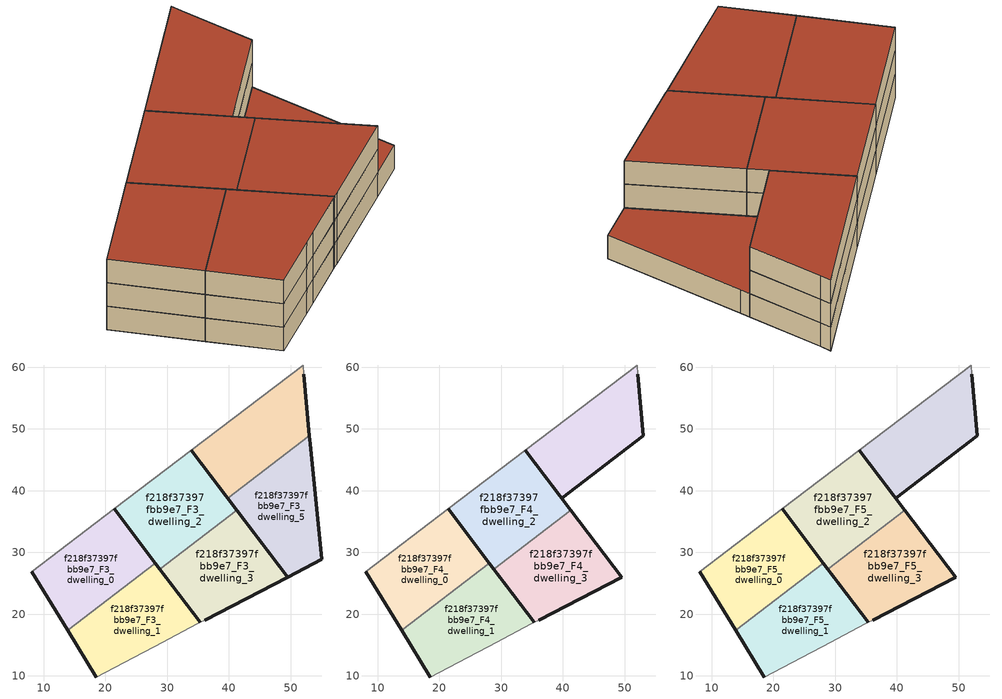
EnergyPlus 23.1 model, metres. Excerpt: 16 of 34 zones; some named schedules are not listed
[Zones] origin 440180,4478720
f218f37397fbb9e7_F3_dwelling_0
 floor to f218f37397fbb9e7_F2_dwelling_0 (EU_floor_Construction): 28.11,28.24 21.4,37.06 8.07,26.91 13.88,17.41 z9
 wall outside (EU_wall_Construction): 13.88,17.41 8.07,26.91 / 21.4,37.06 28.11,28.24 z9:12
 wall to f218f37397fbb9e7_F3_dwelling_1 (EU_wall_Construction): 28.11,28.24 13.88,17.41 z9:12
 wall adiabatic (EU_wall_Construction): 8.07,26.91 21.4,37.06 z9:12
f218f37397fbb9e7_F3_dwelling_1
 floor to f218f37397fbb9e7_F2_dwelling_1 (EU_floor_Construction): 34.86,18.43 35.39,18.68 28.11,28.24 13.88,17.41 18.5,9.83 26.08,13.77 28.03,14.82 z9
 wall outside (EU_wall_Construction): 18.5,9.83 13.88,17.41 / 28.11,28.24 35.39,18.68 z9:12
 wall adiabatic (EU_wall_Construction): 35.39,18.68 34.86,18.43 28.03,14.82 26.08,13.77 18.5,9.83 z9:12
f218f37397fbb9e7_F3_dwelling_2
 floor to f218f37397fbb9e7_F2_dwelling_2 (EU_floor_Construction): 41.29,36.83 33.88,46.57 21.4,37.06 28.81,27.33 z9
 wall outside (EU_wall_Construction): 28.81,27.33 21.4,37.06 / 33.88,46.57 41.29,36.83 z9:12
 wall to f218f37397fbb9e7_F3_dwelling_3 (EU_wall_Construction): 41.29,36.83 28.81,27.33 z9:12
 wall adiabatic (EU_wall_Construction): 21.4,37.06 33.88,46.57 z9:12
f218f37397fbb9e7_F3_dwelling_3
 floor to f218f37397fbb9e7_F2_dwelling_3 (EU_floor_Construction): 49.52,26.02 41.29,36.83 28.81,27.33 35.39,18.68 36.07,19.01 z9
 wall outside (EU_wall_Construction): 41.29,36.83 49.52,26.02 36.07,19.01 / 35.39,18.68 28.81,27.33 z9:12
 wall adiabatic (EU_wall_Construction): 36.07,19.01 35.39,18.68 z9:12
f218f37397fbb9e7_F3_dwelling_4
 floor to f218f37397fbb9e7_F2_dwelling_4 (EU_floor_Construction): 53.05,48.91 52.11,58.84 52.01,60.36 33.88,46.57 39.78,38.81 z9
 wall outside (EU_wall_Construction): 52.11,58.84 53.05,48.91 / 39.78,38.81 33.88,46.57 z9:12
 wall adiabatic (EU_wall_Construction): 33.88,46.57 52.01,60.36 52.11,58.84 z9:12
 wall to f218f37397fbb9e7_F3_dwelling_5 (EU_wall_Construction): 53.05,48.91 39.78,38.81 z9:12
f218f37397fbb9e7_F3_dwelling_5
 floor to f218f37397fbb9e7_F2_dwelling_5 (EU_floor_Construction): 55.04,28.9 53.17,47.59 53.05,48.91 39.78,38.81 49.52,26.02 z9
 wall outside (EU_wall_Construction): 53.05,48.91 53.17,47.59 55.04,28.9 49.52,26.02 39.78,38.81 z9:12
 roof outside (EU_roof_Construction): 53.05,48.91 53.17,47.59 55.04,28.9 49.52,26.02 39.78,38.81 z12
f218f37397fbb9e7_F4_dwelling_0
 floor to f218f37397fbb9e7_F3_dwelling_0 (EU_floor_Construction): 28.11,28.24 21.4,37.06 8.07,26.91 13.88,17.41 z12
 wall outside (EU_wall_Construction): 13.88,17.41 8.07,26.91 / 21.4,37.06 28.11,28.24 z12:15
 wall to f218f37397fbb9e7_F4_dwelling_1 (EU_wall_Construction): 28.11,28.24 13.88,17.41 z12:15
 wall adiabatic (EU_wall_Construction): 8.07,26.91 21.4,37.06 z12:15
f218f37397fbb9e7_F4_dwelling_1
 floor to f218f37397fbb9e7_F3_dwelling_1 (EU_floor_Construction): 34.86,18.43 35.39,18.68 28.11,28.24 13.88,17.41 18.5,9.83 26.08,13.77 28.03,14.82 z12
 wall outside (EU_wall_Construction): 18.5,9.83 13.88,17.41 / 28.11,28.24 35.39,18.68 z12:15
 wall adiabatic (EU_wall_Construction): 35.39,18.68 34.86,18.43 28.03,14.82 26.08,13.77 18.5,9.83 z12:15
f218f37397fbb9e7_F4_dwelling_2
 floor to f218f37397fbb9e7_F3_dwelling_2 (EU_floor_Construction): 41.29,36.83 33.88,46.57 21.4,37.06 28.81,27.33 z12
 wall outside (EU_wall_Construction): 28.81,27.33 21.4,37.06 / 33.88,46.57 41.29,36.83 z12:15
 wall to f218f37397fbb9e7_F4_dwelling_3 (EU_wall_Construction): 41.29,36.83 28.81,27.33 z12:15
 wall adiabatic (EU_wall_Construction): 21.4,37.06 33.88,46.57 z12:15
f218f37397fbb9e7_F4_dwelling_3
 floor to f218f37397fbb9e7_F3_dwelling_3 (EU_floor_Construction): 49.52,26.02 41.29,36.83 28.81,27.33 35.39,18.68 36.07,19.01 z12
 wall outside (EU_wall_Construction): 41.29,36.83 49.52,26.02 36.07,19.01 / 35.39,18.68 28.81,27.33 z12:15
 wall adiabatic (EU_wall_Construction): 36.07,19.01 35.39,18.68 z12:15
f218f37397fbb9e7_F4_dwelling_4
 floor to f218f37397fbb9e7_F3_dwelling_4 (EU_floor_Construction): 53.05,48.91 52.11,58.84 52.01,60.36 33.88,46.57 39.78,38.81 z12
 wall outside (EU_wall_Construction): 52.11,58.84 53.05,48.91 39.78,38.81 33.88,46.57 z12:15
 wall adiabatic (EU_wall_Construction): 33.88,46.57 52.01,60.36 52.11,58.84 z12:15
f218f37397fbb9e7_F5_dwelling_0
 floor to f218f37397fbb9e7_F4_dwelling_0 (EU_floor_Construction): 28.11,28.24 21.4,37.06 8.07,26.91 13.88,17.41 z15
 wall outside (EU_wall_Construction): 13.88,17.41 8.07,26.91 / 21.4,37.06 28.11,28.24 z15:18
 wall to f218f37397fbb9e7_F5_dwelling_1 (EU_wall_Construction): 28.11,28.24 13.88,17.41 z15:18
 wall adiabatic (EU_wall_Construction): 8.07,26.91 21.4,37.06 z15:18
 roof outside (EU_roof_Construction): 21.4,37.06 28.11,28.24 13.88,17.41 8.07,26.91 z18
f218f37397fbb9e7_F5_dwelling_1
 floor to f218f37397fbb9e7_F4_dwelling_1 (EU_floor_Construction): 34.86,18.43 35.39,18.68 28.11,28.24 13.88,17.41 18.5,9.83 26.08,13.77 28.03,14.82 z15
 wall outside (EU_wall_Construction): 18.5,9.83 13.88,17.41 / 28.11,28.24 35.39,18.68 z15:18
 wall adiabatic (EU_wall_Construction): 35.39,18.68 34.86,18.43 28.03,14.82 26.08,13.77 18.5,9.83 z15:18
 roof outside (EU_roof_Construction): 28.11,28.24 35.39,18.68 34.86,18.43 28.03,14.82 26.08,13.77 18.5,9.83 13.88,17.41 z18
f218f37397fbb9e7_F5_dwelling_2
 floor to f218f37397fbb9e7_F4_dwelling_2 (EU_floor_Construction): 41.29,36.83 33.88,46.57 21.4,37.06 28.81,27.33 z15
 wall outside (EU_wall_Construction): 28.81,27.33 21.4,37.06 / 33.88,46.57 41.29,36.83 z15:18
 wall to f218f37397fbb9e7_F5_dwelling_3 (EU_wall_Construction): 41.29,36.83 28.81,27.33 z15:18
 wall adiabatic (EU_wall_Construction): 21.4,37.06 33.88,46.57 z15:18
 roof outside (EU_roof_Construction): 33.88,46.57 41.29,36.83 28.81,27.33 21.4,37.06 z18
f218f37397fbb9e7_F5_dwelling_3
 floor to f218f37397fbb9e7_F4_dwelling_3 (EU_floor_Construction): 49.52,26.02 41.29,36.83 28.81,27.33 35.39,18.68 36.07,19.01 z15
 wall outside (EU_wall_Construction): 41.29,36.83 49.52,26.02 36.07,19.01 / 35.39,18.68 28.81,27.33 z15:18
 wall adiabatic (EU_wall_Construction): 36.07,19.01 35.39,18.68 z15:18
 roof outside (EU_roof_Construction): 41.29,36.83 49.52,26.02 36.07,19.01 35.39,18.68 28.81,27.33 z18
f218f37397fbb9e7_F5_dwelling_4
 floor to f218f37397fbb9e7_F4_dwelling_4 (EU_floor_Construction): 53.05,48.91 52.11,58.84 52.01,60.36 33.88,46.57 39.78,38.81 z15
 wall outside (EU_wall_Construction): 52.11,58.84 53.05,48.91 39.78,38.81 33.88,46.57 z15:18
 wall adiabatic (EU_wall_Construction): 33.88,46.57 52.01,60.36 52.11,58.84 z15:18
 roof outside (EU_roof_Construction): 52.01,60.36 52.11,58.84 53.05,48.91 39.78,38.81 33.88,46.57 z18
[Building]
EU S2 Campaign: North Axis=0; Terrain=City; Solar Distribution=FullExterior
[Site:Location]
Madrid: Latitude=40.5; Longitude=-3.5; Time Zone=1; Elevation=609
[SizingPeriod:WeatherFileDays]
AnnualSizingPeriod: Begin Month=1; Begin Day of Month=1; End Month=12; End Day of Month=31; Day of Week for Start Day=Monday; Use Weather File Daylight Saving Period=No; Use Weather File Rain and Snow Indicators=No
[MATERIAL]
EU_InternalMass_Material: Roughness=MediumRough; Thickness=0.1; Conductivity=1; Density=1800; Specific Heat=900; Thermal Absorptance=0.9; Solar Absorptance=0.7; Visible Absorptance=0.7
[MATERIAL:NOMASS] Roughness=MediumRough; Thermal Absorptance=0.9; Solar Absorptance=0.7; Visible Absorptance=0.7
Name | Thermal Resistance
EU_wall_NoMass | 0.609216
EU_roof_NoMass | 0.513268
EU_floor_NoMass | 0.568163
[CONSTRUCTION]
EU_wall_Construction: EU_wall_NoMass
EU_roof_Construction: EU_roof_NoMass
EU_floor_Construction: EU_floor_NoMass
EU_InternalMass_Construction: EU_InternalMass_Material
[ZONE] Type=1; Multiplier=1; Ceiling Height=autocalculate; Floor Area=autocalculate; Part of Total Floor Area=Yes
Name | Volume
f218f37397fbb9e7_F3_dwelling_0; f218f37397fbb9e7_F4_dwelling_0; f218f37397fbb9e7_F5_dwelling_0 | 575.952
f218f37397fbb9e7_F3_dwelling_1; f218f37397fbb9e7_F4_dwelling_1; f218f37397fbb9e7_F5_dwelling_1 | 575.961
f218f37397fbb9e7_F3_dwelling_2; f218f37397fbb9e7_F4_dwelling_2; f218f37397fbb9e7_F5_dwelling_2; f218f37397fbb9e7_F3_dwelling_4; f218f37397fbb9e7_F4_dwelling_4; f218f37397fbb9e7_F5_dwelling_4 | 575.965
f218f37397fbb9e7_F3_dwelling_3; f218f37397fbb9e7_F4_dwelling_3; f218f37397fbb9e7_F5_dwelling_3 | 575.941
f218f37397fbb9e7_F3_dwelling_5 | 575.933
[INTERNALMASS] Construction=EU_InternalMass_Construction
Name | Zone or ZoneList | Surface Area
f218f37397fbb9e7_F3_dwelling_0_EU_InternalMass | f218f37397fbb9e7_F3_dwelling_0 | 191.984
f218f37397fbb9e7_F3_dwelling_1_EU_InternalMass | f218f37397fbb9e7_F3_dwelling_1 | 191.987
f218f37397fbb9e7_F3_dwelling_2_EU_InternalMass | f218f37397fbb9e7_F3_dwelling_2 | 191.988
f218f37397fbb9e7_F3_dwelling_3_EU_InternalMass | f218f37397fbb9e7_F3_dwelling_3 | 191.98
f218f37397fbb9e7_F3_dwelling_4_EU_InternalMass | f218f37397fbb9e7_F3_dwelling_4 | 191.988
f218f37397fbb9e7_F3_dwelling_5_EU_InternalMass | f218f37397fbb9e7_F3_dwelling_5 | 191.978
f218f37397fbb9e7_F4_dwelling_0_EU_InternalMass | f218f37397fbb9e7_F4_dwelling_0 | 191.995
f218f37397fbb9e7_F4_dwelling_1_EU_InternalMass | f218f37397fbb9e7_F4_dwelling_1 | 191.988
f218f37397fbb9e7_F4_dwelling_2_EU_InternalMass | f218f37397fbb9e7_F4_dwelling_2 | 191.981
f218f37397fbb9e7_F4_dwelling_3_EU_InternalMass | f218f37397fbb9e7_F4_dwelling_3 | 287.962
f218f37397fbb9e7_F4_dwelling_4_EU_InternalMass | f218f37397fbb9e7_F4_dwelling_4 | 287.96
f218f37397fbb9e7_F5_dwelling_0_EU_InternalMass | f218f37397fbb9e7_F5_dwelling_0 | 191.995
f218f37397fbb9e7_F5_dwelling_1_EU_InternalMass | f218f37397fbb9e7_F5_dwelling_1 | 191.988
f218f37397fbb9e7_F5_dwelling_2_EU_InternalMass | f218f37397fbb9e7_F5_dwelling_2 | 191.981
f218f37397fbb9e7_F5_dwelling_3_EU_InternalMass | f218f37397fbb9e7_F5_dwelling_3 | 287.962
f218f37397fbb9e7_F5_dwelling_4_EU_InternalMass | f218f37397fbb9e7_F5_dwelling_4 | 287.96
[OTHEREQUIPMENT] Fuel Type=Electricity; Design Level Calculation Method=Watts/Area; Power per Zone Floor Area=1; Fraction Latent=0; Fraction Radiant=0; Fraction Lost=0; Carbon Dioxide Generation Rate=0; EndUse Subcategory=EU_Step8_InternalGains
Name | Zone or ZoneList or Space or SpaceList | Schedule
EU_Step8_InternalGain_f218f37397fbb9e7_F3_dwelling_0_f000 | f218f37397fbb9e7_F3_dwelling_0 | EU_Step8_GainSchedule_f218f37397fbb9e7_F3_dwelling_0_f000
EU_Step8_InternalGain_f218f37397fbb9e7_F3_dwelling_1_f000 | f218f37397fbb9e7_F3_dwelling_1 | EU_Step8_GainSchedule_f218f37397fbb9e7_F3_dwelling_1_f000
EU_Step8_InternalGain_f218f37397fbb9e7_F3_dwelling_2_f000 | f218f37397fbb9e7_F3_dwelling_2 | EU_Step8_GainSchedule_f218f37397fbb9e7_F3_dwelling_2_f000
EU_Step8_InternalGain_f218f37397fbb9e7_F3_dwelling_3_f000 | f218f37397fbb9e7_F3_dwelling_3 | EU_Step8_GainSchedule_f218f37397fbb9e7_F3_dwelling_3_f000
EU_Step8_InternalGain_f218f37397fbb9e7_F3_dwelling_4_f000 | f218f37397fbb9e7_F3_dwelling_4 | EU_Step8_GainSchedule_f218f37397fbb9e7_F3_dwelling_4_f000
EU_Step8_InternalGain_f218f37397fbb9e7_F3_dwelling_5_f000 | f218f37397fbb9e7_F3_dwelling_5 | EU_Step8_GainSchedule_f218f37397fbb9e7_F3_dwelling_5_f000
EU_Step8_InternalGain_f218f37397fbb9e7_F4_dwelling_0_f000 | f218f37397fbb9e7_F4_dwelling_0 | EU_Step8_GainSchedule_f218f37397fbb9e7_F4_dwelling_0_f000
EU_Step8_InternalGain_f218f37397fbb9e7_F4_dwelling_1_f000 | f218f37397fbb9e7_F4_dwelling_1 | EU_Step8_GainSchedule_f218f37397fbb9e7_F4_dwelling_1_f000
EU_Step8_InternalGain_f218f37397fbb9e7_F4_dwelling_2_f000 | f218f37397fbb9e7_F4_dwelling_2 | EU_Step8_GainSchedule_f218f37397fbb9e7_F4_dwelling_2_f000
EU_Step8_InternalGain_f218f37397fbb9e7_F4_dwelling_3_f000 | f218f37397fbb9e7_F4_dwelling_3 | EU_Step8_GainSchedule_f218f37397fbb9e7_F4_dwelling_3_f000
EU_Step8_InternalGain_f218f37397fbb9e7_F4_dwelling_4_f000 | f218f37397fbb9e7_F4_dwelling_4 | EU_Step8_GainSchedule_f218f37397fbb9e7_F4_dwelling_4_f000
EU_Step8_InternalGain_f218f37397fbb9e7_F5_dwelling_0_f000 | f218f37397fbb9e7_F5_dwelling_0 | EU_Step8_GainSchedule_f218f37397fbb9e7_F5_dwelling_0_f000
EU_Step8_InternalGain_f218f37397fbb9e7_F5_dwelling_1_f000 | f218f37397fbb9e7_F5_dwelling_1 | EU_Step8_GainSchedule_f218f37397fbb9e7_F5_dwelling_1_f000
EU_Step8_InternalGain_f218f37397fbb9e7_F5_dwelling_2_f000 | f218f37397fbb9e7_F5_dwelling_2 | EU_Step8_GainSchedule_f218f37397fbb9e7_F5_dwelling_2_f000
EU_Step8_InternalGain_f218f37397fbb9e7_F5_dwelling_3_f000 | f218f37397fbb9e7_F5_dwelling_3 | EU_Step8_GainSchedule_f218f37397fbb9e7_F5_dwelling_3_f000
EU_Step8_InternalGain_f218f37397fbb9e7_F5_dwelling_4_f000 | f218f37397fbb9e7_F5_dwelling_4 | EU_Step8_GainSchedule_f218f37397fbb9e7_F5_dwelling_4_f000
[ZONEVENTILATION:DESIGNFLOWRATE] Schedule=EU_AlwaysOn; Design Flow Rate Calculation Method=AirChanges/Hour; Air Changes per Hour=0.752966; Ventilation Type=Natural; Fan Pressure Rise=0; Fan Total Efficiency=1; Constant Term Coefficient=1; Temperature Term Coefficient=0; Velocity Term Coefficient=0; Velocity Squared Term Coefficient=0; Minimum Indoor Temperature=-100; Maximum Indoor Temperature=100; Delta Temperature=-100; Minimum Outdoor Temperature=-100; Maximum Outdoor Temperature=100; Maximum Wind Speed=40
Name | Zone or ZoneList or Space or SpaceList
EU_ConstantAir_f218f37397fbb9e7_F3_dwelling_0 | f218f37397fbb9e7_F3_dwelling_0
EU_ConstantAir_f218f37397fbb9e7_F3_dwelling_1 | f218f37397fbb9e7_F3_dwelling_1
EU_ConstantAir_f218f37397fbb9e7_F3_dwelling_2 | f218f37397fbb9e7_F3_dwelling_2
EU_ConstantAir_f218f37397fbb9e7_F3_dwelling_3 | f218f37397fbb9e7_F3_dwelling_3
EU_ConstantAir_f218f37397fbb9e7_F3_dwelling_4 | f218f37397fbb9e7_F3_dwelling_4
EU_ConstantAir_f218f37397fbb9e7_F3_dwelling_5 | f218f37397fbb9e7_F3_dwelling_5
EU_ConstantAir_f218f37397fbb9e7_F4_dwelling_0 | f218f37397fbb9e7_F4_dwelling_0
EU_ConstantAir_f218f37397fbb9e7_F4_dwelling_1 | f218f37397fbb9e7_F4_dwelling_1
EU_ConstantAir_f218f37397fbb9e7_F4_dwelling_2 | f218f37397fbb9e7_F4_dwelling_2
EU_ConstantAir_f218f37397fbb9e7_F4_dwelling_3 | f218f37397fbb9e7_F4_dwelling_3
EU_ConstantAir_f218f37397fbb9e7_F4_dwelling_4 | f218f37397fbb9e7_F4_dwelling_4
EU_ConstantAir_f218f37397fbb9e7_F5_dwelling_0 | f218f37397fbb9e7_F5_dwelling_0
EU_ConstantAir_f218f37397fbb9e7_F5_dwelling_1 | f218f37397fbb9e7_F5_dwelling_1
EU_ConstantAir_f218f37397fbb9e7_F5_dwelling_2 | f218f37397fbb9e7_F5_dwelling_2
EU_ConstantAir_f218f37397fbb9e7_F5_dwelling_3 | f218f37397fbb9e7_F5_dwelling_3
EU_ConstantAir_f218f37397fbb9e7_F5_dwelling_4 | f218f37397fbb9e7_F5_dwelling_4
[HVACTEMPLATE:ZONE:IDEALLOADSAIRSYSTEM] System Availability Schedule=EU_AlwaysOn; Maximum Heating Supply Air Temperature=50; Minimum Cooling Supply Air Temperature=13; Maximum Heating Supply Air Humidity Ratio=0.0156; Minimum Cooling Supply Air Humidity Ratio=0.0077; Heating Limit=NoLimit; Cooling Limit=NoLimit; Heating Availability Schedule=EU_AlwaysOn; Cooling Availability Schedule=EU_CoolingOff; Dehumidification Control Type=ConstantSensibleHeatRatio; Cooling Sensible Heat Ratio=0.7; Dehumidification Setpoint=60; Humidification Control Type=None; Humidification Setpoint=30; Outdoor Air Method=None; Outdoor Air Flow Rate per Person=0.00944; Outdoor Air Flow Rate per Zone Floor Area=0; Outdoor Air Flow Rate per Zone=0; Demand Controlled Ventilation Type=None; Outdoor Air Economizer Type=NoEconomizer; Heat Recovery Type=None; Sensible Heat Recovery Effectiveness=0.7; Latent Heat Recovery Effectiveness=0.65
Name | Template Thermostat
f218f37397fbb9e7_F3_dwelling_0 | EU_HeatOnly_f218f37397fbb9e7_F3_dwelling_0
f218f37397fbb9e7_F3_dwelling_1 | EU_HeatOnly_f218f37397fbb9e7_F3_dwelling_1
f218f37397fbb9e7_F3_dwelling_2 | EU_HeatOnly_f218f37397fbb9e7_F3_dwelling_2
f218f37397fbb9e7_F3_dwelling_3 | EU_HeatOnly_f218f37397fbb9e7_F3_dwelling_3
f218f37397fbb9e7_F3_dwelling_4 | EU_HeatOnly_f218f37397fbb9e7_F3_dwelling_4
f218f37397fbb9e7_F3_dwelling_5 | EU_HeatOnly_f218f37397fbb9e7_F3_dwelling_5
f218f37397fbb9e7_F4_dwelling_0 | EU_HeatOnly_f218f37397fbb9e7_F4_dwelling_0
f218f37397fbb9e7_F4_dwelling_1 | EU_HeatOnly_f218f37397fbb9e7_F4_dwelling_1
f218f37397fbb9e7_F4_dwelling_2 | EU_HeatOnly_f218f37397fbb9e7_F4_dwelling_2
f218f37397fbb9e7_F4_dwelling_3 | EU_HeatOnly_f218f37397fbb9e7_F4_dwelling_3
f218f37397fbb9e7_F4_dwelling_4 | EU_HeatOnly_f218f37397fbb9e7_F4_dwelling_4
f218f37397fbb9e7_F5_dwelling_0 | EU_HeatOnly_f218f37397fbb9e7_F5_dwelling_0
f218f37397fbb9e7_F5_dwelling_1 | EU_HeatOnly_f218f37397fbb9e7_F5_dwelling_1
f218f37397fbb9e7_F5_dwelling_2 | EU_HeatOnly_f218f37397fbb9e7_F5_dwelling_2
f218f37397fbb9e7_F5_dwelling_3 | EU_HeatOnly_f218f37397fbb9e7_F5_dwelling_3
f218f37397fbb9e7_F5_dwelling_4 | EU_HeatOnly_f218f37397fbb9e7_F5_dwelling_4
[SIZING:ZONE] Zone Cooling Design Supply Air Temperature Input Method=SupplyAirTemperature; Zone Cooling Design Supply Air Temperature=13; Zone Heating Design Supply Air Temperature Input Method=SupplyAirTemperature; Zone Heating Design Supply Air Temperature=50; Zone Cooling Design Supply Air Humidity Ratio=0.008; Zone Heating Design Supply Air Humidity Ratio=0.008; Cooling Design Air Flow Method=DesignDay; Cooling Design Air Flow Rate=0; Cooling Minimum Air Flow per Zone Floor Area=0.000762; Cooling Minimum Air Flow=0; Cooling Minimum Air Flow Fraction=0.2; Heating Design Air Flow Method=DesignDay; Heating Design Air Flow Rate=0; Heating Maximum Air Flow per Zone Floor Area=0.002032; Heating Maximum Air Flow=0.141576; Heating Maximum Air Flow Fraction=0.3; Account for Dedicated Outdoor Air System=No; Dedicated Outdoor Air System Control Strategy=NeutralSupplyAir; Dedicated Outdoor Air Low Setpoint Temperature for Design=autosize; Dedicated Outdoor Air High Setpoint Temperature for Design=autosize; Zone Load Sizing Method=Sensible Load Only No Latent Load; Zone Latent Cooling Design Supply Air Humidity Ratio Input Method=HumidityRatioDifference; Zone Cooling Design Supply Air Humidity Ratio Difference=0.005; Zone Latent Heating Design Supply Air Humidity Ratio Input Method=HumidityRatioDifference; Zone Humidification Design Supply Air Humidity Ratio Difference=0.005
f218f37397fbb9e7_F3_dwelling_0; f218f37397fbb9e7_F3_dwelling_1; f218f37397fbb9e7_F3_dwelling_2; f218f37397fbb9e7_F3_dwelling_3; f218f37397fbb9e7_F3_dwelling_4; f218f37397fbb9e7_F3_dwelling_5; f218f37397fbb9e7_F4_dwelling_0; f218f37397fbb9e7_F4_dwelling_1; f218f37397fbb9e7_F4_dwelling_2; f218f37397fbb9e7_F4_dwelling_3; f218f37397fbb9e7_F4_dwelling_4; f218f37397fbb9e7_F5_dwelling_0; f218f37397fbb9e7_F5_dwelling_1; f218f37397fbb9e7_F5_dwelling_2; f218f37397fbb9e7_F5_dwelling_3; f218f37397fbb9e7_F5_dwelling_4
[SCHEDULE:FILE] Column Number=1; Rows to Skip at Top=0; Number of Hours of Data=8760; Column Separator=Comma; Interpolate to Timestep=No; Minutes per Item=60; Adjust Schedule for Daylight Savings=Yes
Name | File
EU_Step8_GainSchedule_f218f37397fbb9e7_F3_dwelling_0_f000 | ../../schedules/f218f37397fbb9e7/f218f37397fbb9e7_F3_dwelling_0_f000_gain.csv
EU_Step8_GainSchedule_f218f37397fbb9e7_F3_dwelling_1_f000 | ../../schedules/f218f37397fbb9e7/f218f37397fbb9e7_F3_dwelling_1_f000_gain.csv
EU_Step8_GainSchedule_f218f37397fbb9e7_F3_dwelling_2_f000 | ../../schedules/f218f37397fbb9e7/f218f37397fbb9e7_F3_dwelling_2_f000_gain.csv
EU_Step8_GainSchedule_f218f37397fbb9e7_F3_dwelling_3_f000 | ../../schedules/f218f37397fbb9e7/f218f37397fbb9e7_F3_dwelling_3_f000_gain.csv
EU_Step8_GainSchedule_f218f37397fbb9e7_F3_dwelling_4_f000 | ../../schedules/f218f37397fbb9e7/f218f37397fbb9e7_F3_dwelling_4_f000_gain.csv
EU_Step8_GainSchedule_f218f37397fbb9e7_F3_dwelling_5_f000 | ../../schedules/f218f37397fbb9e7/f218f37397fbb9e7_F3_dwelling_5_f000_gain.csv
EU_Step8_GainSchedule_f218f37397fbb9e7_F4_dwelling_0_f000 | ../../schedules/f218f37397fbb9e7/f218f37397fbb9e7_F4_dwelling_0_f000_gain.csv
